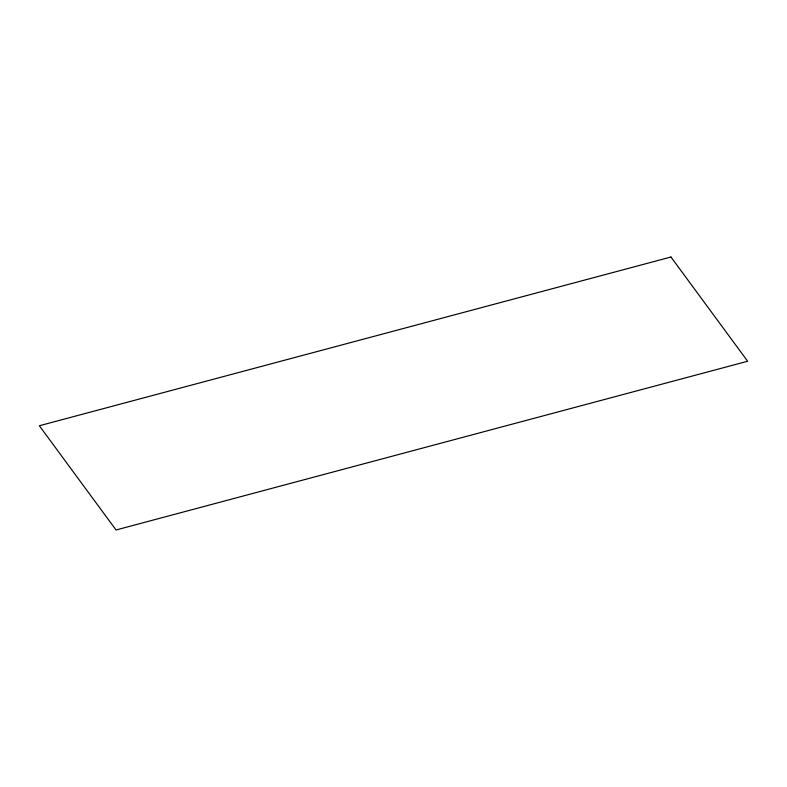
<?xml version="1.0" encoding="UTF-8"?>
<svg xmlns="http://www.w3.org/2000/svg" width="787" height="787" viewBox="0 0 787 787"><rect width="100%" height="100%" fill="white"/><g stroke="black" fill="none" stroke-linecap="round" stroke-linejoin="round"><path stroke-width="1.18" d="M670.957 257.015L39.35 425.747L116.043 529.985L747.65 361.253L670.957 257.015"/></g></svg>
